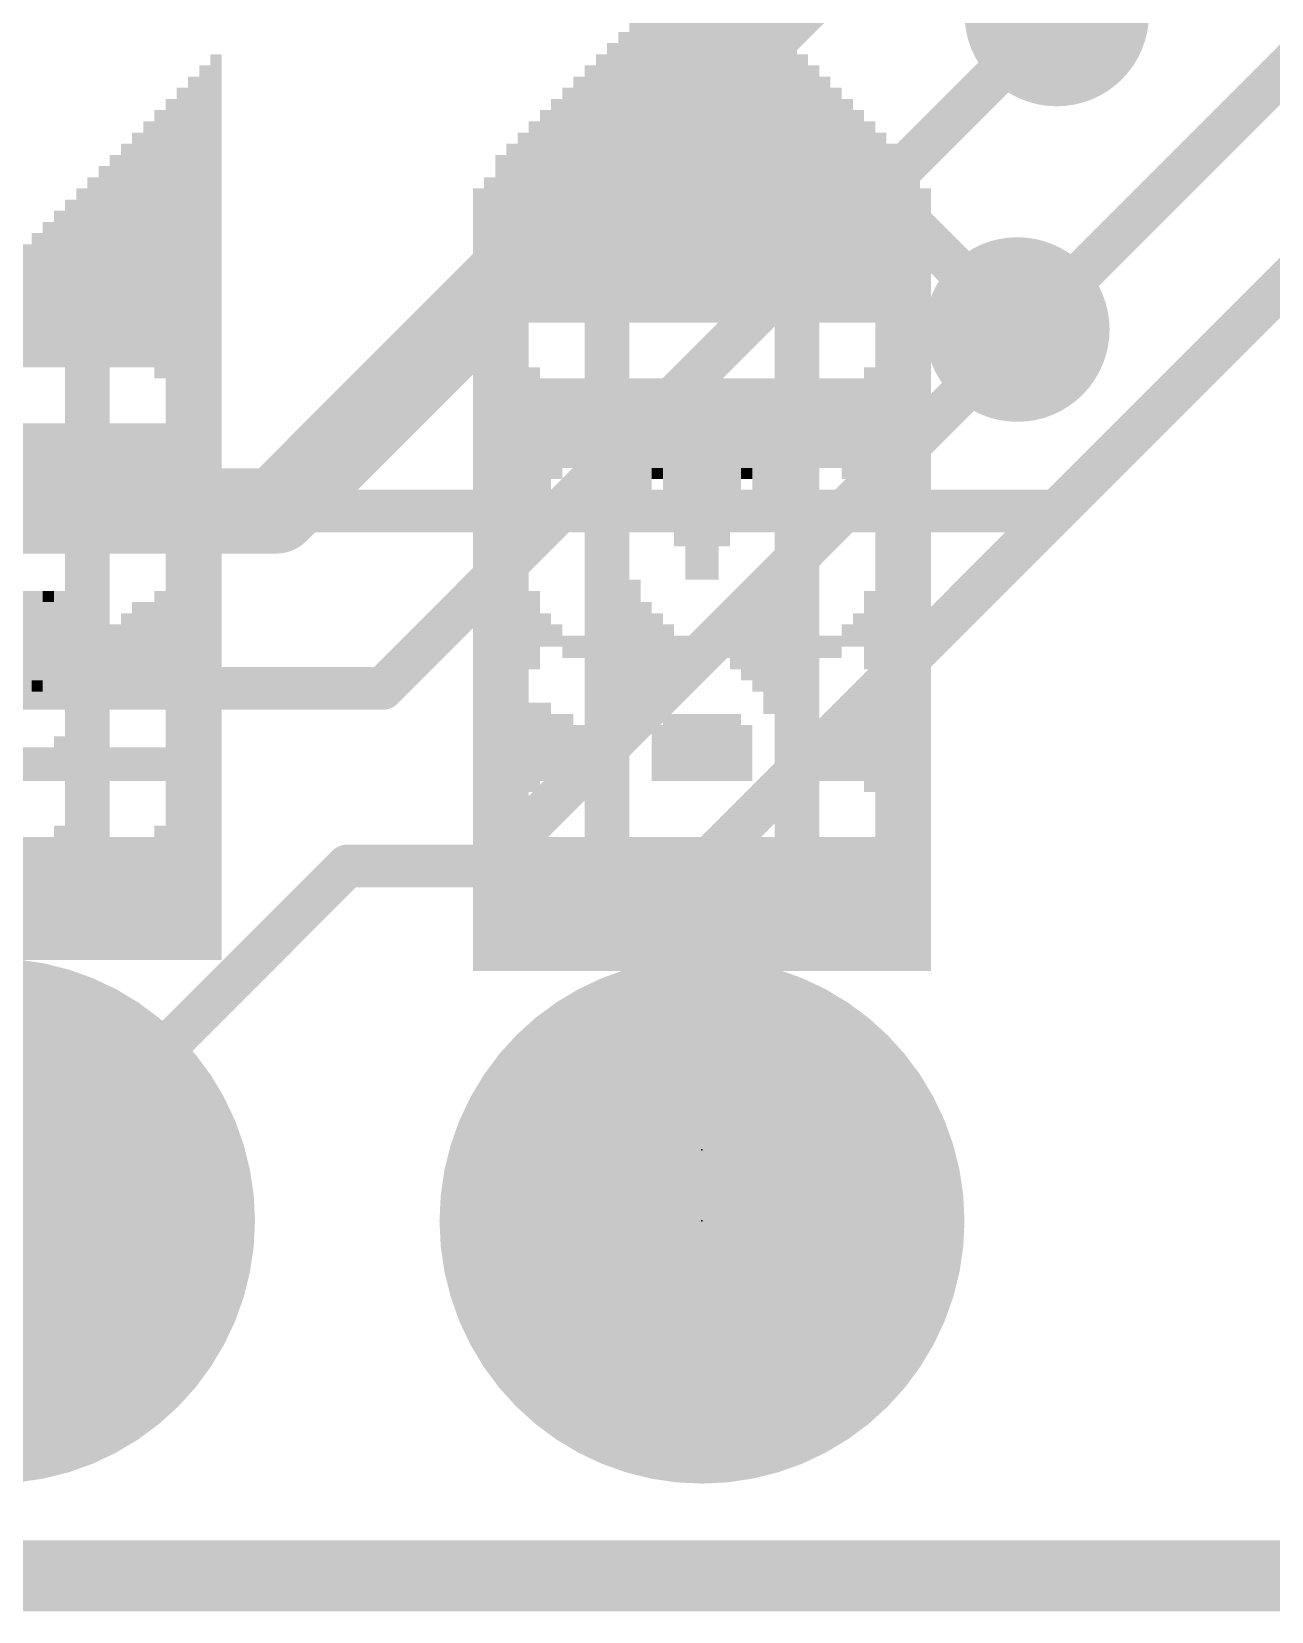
# Model space of a CAD drawing. Extents: x -41 to 66, y -18 to 51.
# Drawn here: x 16.65 to 21.09, y -0.13 to 5.53 of the extents above; entities that cross this region are included whole.
import ezdxf

# ---------------------------------------------------------------- set-up
doc = ezdxf.new("R2010")
doc.units = 0
for name, color, linetype in [('1', 12, 'CONTINUOUS'), ('16', 132, 'CONTINUOUS'), ('17', 110, 'CONTINUOUS'), ('18', 110, 'CONTINUOUS'), ('20', 31, 'CONTINUOUS'), ('21', 41, 'CONTINUOUS'), ('22', 40, 'CONTINUOUS'), ('23', 53, 'CONTINUOUS'), ('24', 53, 'CONTINUOUS'), ('51', 53, 'CONTINUOUS')]:
    doc.layers.add(name, color=color, linetype=linetype)

# ---------------------------------------------------------------- blocks, each defined once
blk = doc.blocks.new('RECT')
blk.add_solid([(-0.5, -0.5), (0.5, -0.5), (-0.5, 0.5), (0.5, 0.5)])
blk = doc.blocks.new('ROUNDP')
at = {"const_width": 0.5}
blk.add_lwpolyline([(0, -0.25, 1), (0, 0.25, 1), (0, -0.25)], format="xyb", dxfattribs=at)
blk = doc.blocks.new('ROUNDV')
at = {"const_width": 0.5}
blk.add_lwpolyline([(0, -0.25, 1), (0, 0.25, 1), (0, -0.25)], format="xyb", dxfattribs=at)

msp = doc.modelspace()

# ---------------------------------------------------------------- linework, layer by layer
at = {"layer": '1'}
for points, const_width in [([(20.32, 8.04), (20.32, 5.588)], 0.1524), ([(22.86, 6.35), (20.32, 3.81)], 0.1524), ([(18.63, 6.008), (20.1789, 4.4591)], 0.1524), ([(20.32, 3.81), (13.97, 3.81)], 0.1524), ([(25.4, 0), (0, 0)], 0.254)]:
    msp.add_lwpolyline(points, dxfattribs=dict(at, const_width=const_width))
at = {"layer": '1', "const_width": 0.0762}
for points in [[(20.2819, 5.588, 1), (20.3581, 5.588)], [(20.1519, 4.4322, 1), (20.2058, 4.4861)], [(20.2931, 3.8369, 1), (20.3469, 3.7831)], [(20.32, 3.7719, 1), (20.32, 3.8481)]]:
    msp.add_lwpolyline(points, format="xyb", dxfattribs=at)
at = {"layer": '16'}
for points, const_width in [([(21.59, 7.874), (17.526, 3.81)], 0.3048), ([(19.05, 2.54), (24.13, 7.62)], 0.1524), ([(20.193, 4.445), (23.368, 7.62)], 0.1524), ([(20.32, 5.588), (17.907, 3.175)], 0.1524), ([(20.1789, 4.4591), (20.193, 4.445)], 0.1524), ([(18.288, 2.54), (20.193, 4.445)], 0.1524), ([(17.526, 3.81), (8.89, 3.81)], 0.3048), ([(17.907, 3.175), (12.065, 3.175)], 0.1524), ([(16.51, 1.27), (17.78, 2.54)], 0.1524), ([(17.78, 2.54), (18.288, 2.54)], 0.1524), ([(19.05, 1.27), (19.05, 2.54)], 0.1524), ([(25.4, 0), (0, 0)], 0.254)]:
    msp.add_lwpolyline(points, dxfattribs=dict(at, const_width=const_width))
for points, const_width in [([(20.3469, 5.5611, 1), (20.2931, 5.6149)], 0.0762), ([(20.2058, 4.4861, 1), (20.1519, 4.4322)], 0.0762), ([(20.1661, 4.4719, 1), (20.2199, 4.4181)], 0.0762), ([(20.2199, 4.4181, 1), (20.1661, 4.4719)], 0.0762), ([(20.1661, 4.4181, 1), (20.2199, 4.4719)], 0.0762), ([(17.526, 3.7338, 1), (17.526, 3.8862)], 0.1524), ([(17.4721, 3.8639, 1), (17.5799, 3.7561)], 0.1524), ([(17.8801, 3.2019, 1), (17.9339, 3.1481)], 0.0762), ([(17.907, 3.1369, 1), (17.907, 3.2131)], 0.0762), ([(17.78, 2.5781, 1), (17.78, 2.5019)], 0.0762), ([(17.8069, 2.5131, 1), (17.7531, 2.5669)], 0.0762), ([(18.2611, 2.5669, 1), (18.3149, 2.5131)], 0.0762), ([(18.288, 2.5019, 1), (18.288, 2.5781)], 0.0762), ([(19.0881, 2.54, 1), (19.0119, 2.54)], 0.0762), ([(19.0231, 2.5669, 1), (19.0769, 2.5131)], 0.0762), ([(19.0119, 1.27, 1), (19.0881, 1.27)], 0.0762)]:
    msp.add_lwpolyline(points, format="xyb", dxfattribs=dict(at, const_width=const_width))
at = {"layer": '20', "const_width": 0.2032}
msp.add_lwpolyline([(25.4, 0), (0, 0)], dxfattribs=at)
at = {"layer": '23'}
for p in [(19.05, 1.524), (19.05, 1.27)]:
    msp.add_point(p, dxfattribs=at)
at = {"layer": '24'}
msp.add_point((19.05, 1.524), dxfattribs=at)

# ---------------------------------------------------------------- block references
at = {"layer": '17', "rotation": 90}
for p, xscale, yscale in [((16.51, 1.27), 1.8796, 1.8796), ((16.51, 1.27), 1.8796, 1.8796), ((19.05, 1.27), 1.8796, 1.8796), ((19.05, 1.27), 1.8796, 1.8796), ((16.51, 1.27), 1.524, 1.524), ((16.51, 1.27), 1.524, 1.524), ((19.05, 1.27), 1.524, 1.524), ((19.05, 1.27), 1.524, 1.524)]:
    msp.add_blockref('ROUNDP', p, dxfattribs=dict(at, xscale=xscale, yscale=yscale))
at = {"layer": '18', "xscale": 0.6604, "yscale": 0.6604}
for p in [(20.32, 5.588), (20.32, 5.588), (20.1789, 4.4591), (20.1789, 4.4591)]:
    msp.add_blockref('ROUNDV', p, dxfattribs=at)
at = {"layer": '21', "yscale": 0.04, "rotation": 90}
for p, xscale in [((18.89, 5.204), 0.8), ((18.93, 5.224), 0.84), ((18.97, 5.084), 1.12), ((19.01, 5.064), 1.16), ((19.05, 5.064), 1.16), ((19.09, 5.064), 1.16), ((19.13, 5.064), 1.16), ((19.17, 5.064), 1.16), ((19.21, 5.044), 1.12), ((18.81, 5.184), 0.76), ((18.85, 5.184), 0.76), ((19.25, 5.024), 1.08), ((19.29, 5.024), 1.08), ((18.73, 3.824), 3.32), ((18.77, 3.844), 3.36), ((19.33, 5.004), 1.04), ((17.31, 3.824), 3.24), ((18.69, 3.804), 3.28), ((19.41, 4.964), 0.96), ((17.27, 3.804), 3.2), ((18.65, 3.784), 3.24), ((19.45, 4.944), 0.92), ((17.19, 3.764), 3.12), ((17.23, 3.784), 3.16), ((18.57, 5.064), 0.52), ((18.61, 5.064), 0.6), ((19.49, 4.924), 0.88), ((19.53, 4.904), 0.84), ((17.15, 3.744), 3.08), ((18.53, 5.044), 0.48), ((19.57, 4.884), 0.8), ((17.07, 4.764), 0.88), ((17.11, 4.764), 0.96), ((18.45, 5.004), 0.4), ((18.49, 5.024), 0.44), ((19.61, 4.864), 0.76), ((19.65, 4.844), 0.72), ((17.03, 4.744), 0.84), ((18.41, 4.964), 0.4), ((19.69, 3.664), 3), ((16.99, 4.724), 0.8), ((18.37, 3.644), 2.96), ((19.73, 3.644), 2.96), ((16.91, 4.684), 0.72), ((16.95, 4.704), 0.76), ((18.33, 3.624), 2.92), ((19.77, 3.624), 2.92), ((16.87, 4.664), 0.68), ((18.29, 3.584), 2.84), ((19.81, 3.584), 2.84), ((16.79, 4.624), 0.6), ((16.83, 4.644), 0.64), ((18.25, 3.564), 2.8), ((19.85, 3.564), 2.8), ((16.75, 4.604), 0.56), ((16.71, 4.584), 0.52), ((16.63, 4.544), 0.44), ((16.67, 4.564), 0.48), ((19.65, 4.064), 0.52), ((18.97, 4.104), 0.36), ((19.01, 4.084), 0.4), ((19.05, 3.924), 0.72), ((19.09, 3.944), 0.68), ((19.13, 3.984), 0.6), ((19.17, 4.064), 0.44), ((19.21, 4.104), 0.36), ((19.25, 4.124), 0.32), ((19.29, 4.124), 0.32), ((19.33, 4.124), 0.32), ((19.37, 4.124), 0.32), ((19.41, 4.124), 0.32), ((19.45, 4.124), 0.32), ((19.49, 4.124), 0.32), ((19.53, 4.124), 0.32), ((19.57, 4.104), 0.36), ((19.61, 4.084), 0.4), ((16.63, 3.924), 0.4), ((16.67, 3.924), 0.4), ((16.71, 3.924), 0.4), ((16.75, 3.924), 0.4), ((16.79, 3.924), 0.4), ((16.83, 3.924), 0.4), ((16.87, 3.924), 0.4), ((16.91, 3.924), 0.4), ((16.95, 3.924), 0.4), ((16.99, 3.924), 0.4), ((17.03, 3.924), 0.4), ((17.07, 3.924), 0.4), ((17.11, 3.904), 0.44), ((18.81, 3.924), 0.16), ((18.85, 3.924), 0.08), ((18.89, 3.944), 0.04), ((18.93, 3.964), 0.08), ((19.01, 3.664), 0.2), ((19.37, 3.504), 0.52), ((19.41, 3.644), 0.24), ((19.45, 3.664), 0.2), ((19.33, 3.464), 0.52), ((19.29, 3.404), 0.32), ((16.63, 3.464), 0.12), ((16.67, 3.484), 0.08), ((16.71, 3.504), 0.04), ((17.11, 3.324), 0.4), ((18.81, 3.304), 0.44), ((19.65, 3.384), 0.28), ((17.03, 3.324), 0.32), ((17.07, 3.324), 0.32), ((19.25, 3.384), 0.2), ((16.95, 3.284), 0.24), ((16.99, 3.304), 0.28), ((18.85, 3.304), 0.28), ((18.89, 3.304), 0.2), ((18.93, 3.324), 0.16), ((19.17, 3.344), 0.12), ((19.21, 3.364), 0.16), ((19.41, 3.324), 0.16), ((19.57, 3.364), 0.08), ((19.61, 3.384), 0.12), ((16.87, 3.264), 0.2), ((16.91, 3.264), 0.2), ((18.97, 3.324), 0.08), ((19.01, 3.324), 0.08), ((19.05, 3.324), 0.08), ((19.09, 3.324), 0.08), ((19.13, 3.324), 0.08), ((19.45, 3.324), 0.08), ((19.49, 3.324), 0.08), ((19.53, 3.324), 0.08), ((16.79, 3.224), 0.12), ((16.83, 3.244), 0.16), ((16.71, 3.204), 0.08), ((16.75, 3.204), 0.08), ((16.67, 3.184), 0.04), ((19.61, 2.984), 0.28), ((19.65, 2.964), 0.32), ((19.05, 2.964), 0.24), ((19.09, 2.964), 0.24), ((19.13, 2.964), 0.24), ((19.17, 2.964), 0.24), ((19.53, 2.964), 0.24), ((19.57, 2.964), 0.24), ((19.01, 2.944), 0.2), ((19.21, 2.944), 0.2), ((19.45, 2.944), 0.2), ((19.49, 2.944), 0.2), ((16.63, 2.904), 0.12), ((16.67, 2.904), 0.12), ((16.71, 2.904), 0.12), ((16.75, 2.904), 0.12), ((16.79, 2.904), 0.12), ((16.83, 2.904), 0.12), ((16.87, 2.904), 0.12), ((16.91, 2.904), 0.12), ((16.95, 2.904), 0.12), ((16.99, 2.904), 0.12), ((17.03, 2.904), 0.12), ((17.07, 2.904), 0.12), ((17.11, 2.904), 0.12), ((17.11, 2.444), 0.48), ((16.63, 2.424), 0.44), ((16.67, 2.424), 0.44), ((16.71, 2.424), 0.44), ((16.75, 2.424), 0.44), ((16.79, 2.424), 0.44), ((16.83, 2.424), 0.44), ((16.87, 2.424), 0.44), ((16.91, 2.424), 0.44), ((16.95, 2.424), 0.44), ((16.99, 2.424), 0.44), ((17.03, 2.424), 0.44), ((17.07, 2.424), 0.44), ((18.41, 2.384), 0.44), ((18.61, 2.384), 0.44), ((18.81, 2.404), 0.48), ((18.85, 2.404), 0.48), ((18.89, 2.404), 0.48), ((18.93, 2.404), 0.48), ((18.97, 2.404), 0.48), ((19.01, 2.404), 0.48), ((19.05, 2.404), 0.48), ((19.09, 2.404), 0.48), ((19.13, 2.404), 0.48), ((19.17, 2.404), 0.48), ((19.21, 2.404), 0.48), ((19.25, 2.404), 0.48), ((19.29, 2.404), 0.48), ((19.33, 2.404), 0.48), ((19.37, 2.404), 0.48), ((19.41, 2.404), 0.48), ((19.45, 2.404), 0.48), ((19.49, 2.404), 0.48), ((19.53, 2.404), 0.48), ((19.57, 2.404), 0.48), ((19.61, 2.404), 0.48), ((19.65, 2.404), 0.48), ((18.45, 2.364), 0.4), ((18.49, 2.364), 0.4), ((18.53, 2.364), 0.4), ((18.57, 2.364), 0.4)]:
    msp.add_blockref('RECT', p, dxfattribs=dict(at, xscale=xscale))
msp.add_blockref('RECT', (19.37, 4.984), dxfattribs=at)
at = {"layer": '22', "yscale": 0.04, "rotation": 90}
for p, xscale in [((18.89, 5.044), 1.12), ((18.93, 5.064), 1.16), ((18.97, 5.064), 1.16), ((19.01, 5.064), 1.16), ((19.05, 5.064), 1.16), ((19.09, 5.064), 1.16), ((19.13, 5.084), 1.12), ((19.17, 5.224), 0.84), ((19.21, 5.204), 0.8), ((18.81, 5.024), 1.08), ((18.85, 5.024), 1.08), ((19.25, 5.184), 0.76), ((19.29, 5.184), 0.76), ((18.77, 5.004), 1.04), ((19.33, 3.844), 3.36), ((19.37, 3.824), 3.32), ((17.31, 3.824), 3.24), ((18.69, 4.964), 0.96), ((19.41, 3.804), 3.28), ((17.27, 3.804), 3.2), ((18.65, 4.944), 0.92), ((19.45, 3.784), 3.24), ((17.19, 3.764), 3.12), ((17.23, 3.784), 3.16), ((18.57, 4.904), 0.84), ((18.61, 4.924), 0.88), ((19.49, 5.064), 0.6), ((19.53, 5.064), 0.52), ((17.15, 4.924), 0.72), ((18.53, 4.884), 0.8), ((19.57, 5.044), 0.48), ((17.07, 4.924), 0.56), ((17.11, 4.944), 0.6), ((18.45, 4.844), 0.72), ((18.49, 4.864), 0.76), ((19.61, 5.024), 0.44), ((19.65, 5.004), 0.4), ((17.03, 4.904), 0.52), ((18.41, 3.664), 3), ((19.69, 4.964), 0.4), ((16.99, 4.884), 0.48), ((18.37, 3.644), 2.96), ((19.73, 3.644), 2.96), ((16.91, 3.624), 2.84), ((16.95, 4.824), 0.52), ((18.33, 3.624), 2.92), ((19.77, 3.624), 2.92), ((16.87, 3.604), 2.8), ((18.29, 3.584), 2.84), ((19.81, 3.584), 2.84), ((16.79, 3.564), 2.72), ((16.83, 3.584), 2.76), ((18.25, 3.564), 2.8), ((19.85, 3.564), 2.8), ((16.75, 4.744), 0.28), ((16.71, 4.744), 0.2), ((16.63, 4.704), 0.12), ((16.67, 4.724), 0.16), ((18.45, 4.064), 0.52), ((18.49, 4.084), 0.4), ((18.53, 4.104), 0.36), ((18.57, 4.124), 0.32), ((18.61, 4.124), 0.32), ((18.65, 4.124), 0.32), ((18.69, 4.124), 0.32), ((18.73, 4.124), 0.32), ((18.77, 4.124), 0.32), ((18.81, 4.124), 0.32), ((18.85, 4.124), 0.32), ((18.89, 4.104), 0.36), ((18.93, 4.064), 0.44), ((18.97, 3.984), 0.6), ((19.01, 3.944), 0.68), ((19.05, 3.924), 0.72), ((19.09, 4.084), 0.4), ((19.13, 4.104), 0.36), ((19.17, 3.964), 0.08), ((19.21, 3.944), 0.04), ((19.25, 3.924), 0.08), ((19.29, 3.924), 0.16), ((16.63, 3.764), 0.08), ((16.67, 3.764), 0.08), ((16.71, 3.764), 0.08), ((16.75, 3.744), 0.12), ((18.65, 3.664), 0.2), ((18.69, 3.644), 0.24), ((18.73, 3.504), 0.52), ((19.09, 3.664), 0.2), ((18.77, 3.464), 0.52), ((18.81, 3.404), 0.32), ((16.63, 3.384), 0.28), ((16.67, 3.364), 0.32), ((16.71, 3.344), 0.36), ((16.75, 3.324), 0.4), ((18.45, 3.384), 0.28), ((19.29, 3.304), 0.44), ((18.85, 3.384), 0.2), ((18.49, 3.384), 0.12), ((18.53, 3.364), 0.08), ((18.69, 3.324), 0.16), ((18.89, 3.364), 0.16), ((18.93, 3.344), 0.12), ((19.17, 3.324), 0.16), ((19.21, 3.304), 0.2), ((19.25, 3.304), 0.28), ((18.57, 3.324), 0.08), ((18.61, 3.324), 0.08), ((18.65, 3.324), 0.08), ((18.97, 3.324), 0.08), ((19.01, 3.324), 0.08), ((19.05, 3.324), 0.08), ((19.09, 3.324), 0.08), ((19.13, 3.324), 0.08), ((18.45, 2.964), 0.32), ((18.49, 2.984), 0.28), ((18.53, 2.964), 0.24), ((18.57, 2.964), 0.24), ((18.93, 2.964), 0.24), ((18.97, 2.964), 0.24), ((19.01, 2.964), 0.24), ((19.05, 2.964), 0.24), ((16.75, 2.924), 0.16), ((18.61, 2.944), 0.2), ((18.65, 2.944), 0.2), ((18.89, 2.944), 0.2), ((19.09, 2.944), 0.2), ((16.63, 2.904), 0.12), ((16.67, 2.904), 0.12), ((16.71, 2.904), 0.12), ((16.75, 2.444), 0.48), ((16.63, 2.424), 0.44), ((16.67, 2.424), 0.44), ((16.71, 2.424), 0.44), ((16.95, 2.424), 0.44), ((16.99, 2.404), 0.4), ((17.03, 2.404), 0.4), ((17.07, 2.404), 0.4), ((17.11, 2.404), 0.4), ((17.15, 2.424), 0.44), ((18.45, 2.404), 0.48), ((18.49, 2.404), 0.48), ((18.53, 2.404), 0.48), ((18.57, 2.404), 0.48), ((18.61, 2.404), 0.48), ((18.65, 2.404), 0.48), ((18.69, 2.404), 0.48), ((18.73, 2.404), 0.48), ((18.77, 2.404), 0.48), ((18.81, 2.404), 0.48), ((18.85, 2.404), 0.48), ((18.89, 2.404), 0.48), ((18.93, 2.404), 0.48), ((18.97, 2.404), 0.48), ((19.01, 2.404), 0.48), ((19.05, 2.404), 0.48), ((19.09, 2.404), 0.48), ((19.13, 2.404), 0.48), ((19.17, 2.404), 0.48), ((19.21, 2.404), 0.48), ((19.25, 2.404), 0.48), ((19.29, 2.404), 0.48), ((19.49, 2.384), 0.44), ((19.69, 2.384), 0.44), ((19.53, 2.364), 0.4), ((19.57, 2.364), 0.4), ((19.61, 2.364), 0.4), ((19.65, 2.364), 0.4)]:
    msp.add_blockref('RECT', p, dxfattribs=dict(at, xscale=xscale))
msp.add_blockref('RECT', (18.73, 4.984), dxfattribs=at)
at = {"layer": '51', "xscale": 0.508, "yscale": 0.508}
for p in [(16.51, 1.27), (19.05, 1.27)]:
    msp.add_blockref('RECT', p, dxfattribs=at)

doc.saveas('drawing.dxf')
